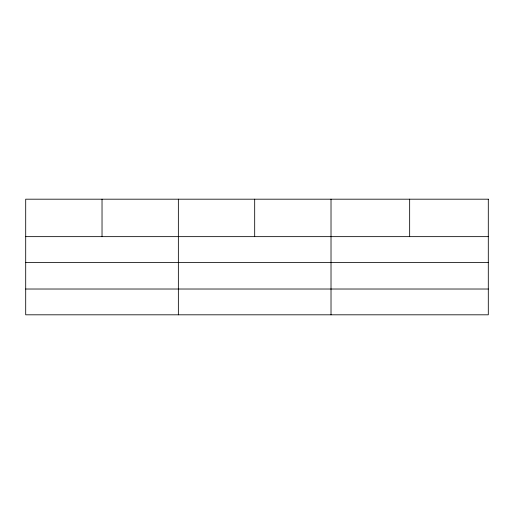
<?xml version="1.0" encoding="UTF-8"?>
<svg xmlns="http://www.w3.org/2000/svg" width="514" height="514" viewBox="0 0 514 514"><rect width="100%" height="100%" fill="white"/><g stroke="black" fill="none" stroke-linecap="round" stroke-linejoin="round"><path stroke-width="0.77" d="M25.7 236.646L488.3 236.646M25.7 262.442L488.3 262.442M25.7 289.022L488.3 289.022M409.658 199.188L409.658 236.646M331.016 199.188L331.016 314.812M254.687 199.188L254.687 236.646M178.358 199.188L178.358 314.812M102.029 199.188L102.029 236.646M488.3 199.188L25.7 199.188L25.7 314.812L488.3 314.812L488.3 199.188"/></g></svg>
